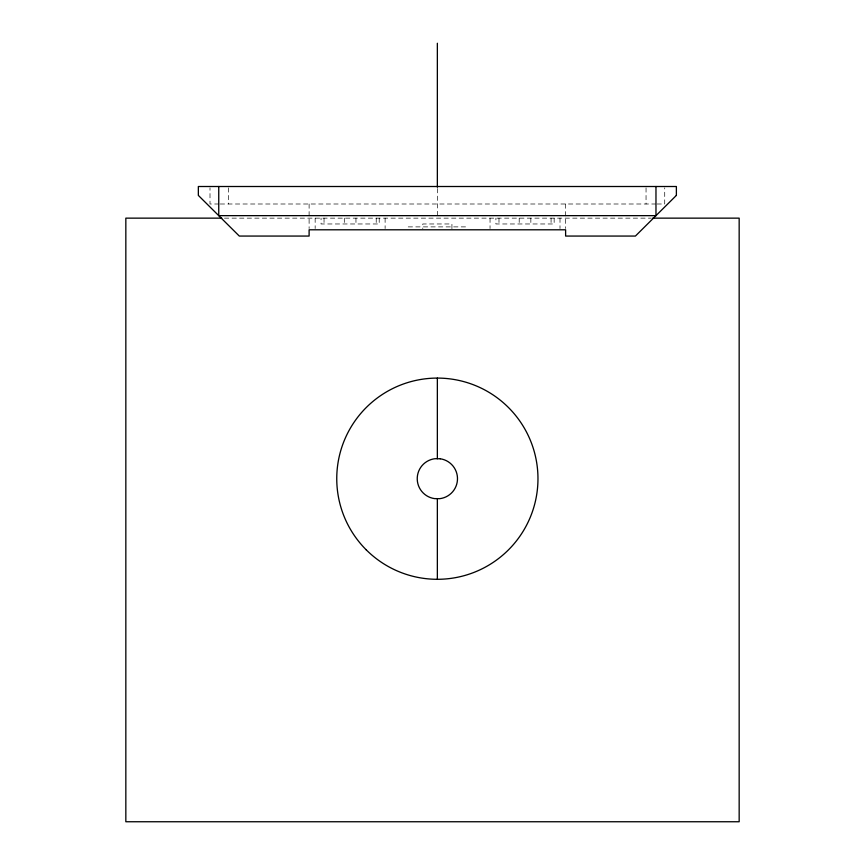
<?xml version="1.0" encoding="UTF-8"?>
<svg xmlns="http://www.w3.org/2000/svg" width="865" height="865" viewBox="0 0 865 865"><rect width="100%" height="100%" fill="white"/><g stroke="black" fill="none" stroke-linecap="round" stroke-linejoin="round"><path stroke-width="0.65" stroke-dasharray="4.33 3.24" d="M219.007 203.999L210 203.999L210 187.856M220.261 203.999L655.713 203.999M657.032 203.999L664.72 203.999L664.72 187.856M224.457 218.142L651.356 218.142M408.215 226.89L466.505 226.89M646.047 187.856L646.047 203.999M565.613 203.999L565.613 228.511M560.001 218.142L560.001 228.511M554.151 218.142L554.151 223.97L495.904 223.97L495.904 218.142M551.07 218.142L551.07 223.97M530.851 218.142L530.851 223.97M519.195 218.142L519.195 223.97M498.986 218.142L498.986 223.97M490.044 218.142L490.044 228.511M451.93 228.641L451.93 223.97L422.79 223.97L422.79 228.641M437.355 188.548L437.355 218.142M385.109 218.142L385.109 228.511M379.205 218.142L379.205 223.97L321.056 223.97L321.056 218.142M376.221 218.142L376.221 223.97M355.958 218.142L355.958 223.97M344.302 218.142L344.302 223.97M324.04 218.142L324.04 223.97M315.152 218.142L315.152 228.511M309.108 203.999L309.108 228.511M228.674 187.856L228.674 203.999"/><path stroke-width="1.3" d="M221.754 218.142L125.836 218.142L125.836 821.75L739.164 821.75L739.164 218.142L652.707 218.142M655.973 186.505L655.973 215.655L218.748 215.655L218.748 186.505M437.355 43.25L437.355 187.197M437.355 378.091L437.355 458.742M437.355 498.64L437.355 579.291M676.376 195.404L635.418 236.059L565.613 236.059L565.613 229.798L309.108 229.798L309.108 236.059L239.302 236.059L198.345 195.404L198.345 186.505L676.376 186.505L676.376 195.404M440.22 458.774L434.965 458.71A20.122 20.122 0 0 0 434.5 498.608L439.755 498.673A20.122 20.122 0 0 0 440.22 458.774M366.219 549.826A100.6 100.6 0 0 0 534.538 504.728A100.6 100.6 0 0 0 411.318 381.519A100.6 100.6 0 0 0 366.219 549.826"/></g></svg>
